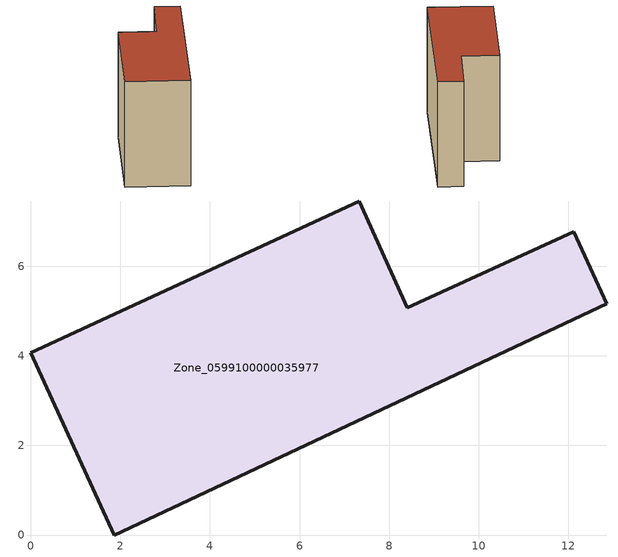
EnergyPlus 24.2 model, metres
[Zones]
Zone_0599100000035977
 floor ground (C_G): 1.86,0 0,4.07 7.33,7.46 8.41,5.08 12.12,6.77 12.86,5.17 z0
 wall outside (C_F): 1.86,0 12.86,5.17 12.12,6.77 8.41,5.08 7.33,7.46 0,4.07 1.86,0 z0:7.84
 roof outside (C_R): 0,4.07 1.86,0 12.86,5.17 12.12,6.77 8.41,5.08 7.33,7.46 z7.84
[BUILDING]
Pand.0599100000035977: North Axis=0; Terrain=City; Loads Convergence Tolerance Value=0.04; Temperature Convergence Tolerance Value=0.4; Solar Distribution=FullExterior; Maximum Number of Warmup Days=25; Minimum Number of Warmup Days=1
[Site:Location]
Rotterdam.The.Hague.AP_ZH_NLD Design_Conditions: Latitude=51.96; Longitude=4.45; Time Zone=1; Elevation=-4.5
[SITE:GROUNDTEMPERATURE:BUILDINGSURFACE]
18, 18, 18, 18, 18, 18, 18, 18, 18, 18, 18, 18
[MATERIAL] Thermal Absorptance=0.9; Solar Absorptance=0.7; Visible Absorptance=0.7
Name | Roughness | Thickness | Conductivity | Density | Specific Heat
G.TI.1946 | MediumSmooth | 0.15 | 1 | 540 | 1210
F.TI.1946 | Rough | 0.3 | 0.857143 | 1920 | 840
R.TI.1946 | MediumRough | 0.2 | 0.1 | 1500 | 1000
[CONSTRUCTION]
C_G: G.TI.1946
C_F: F.TI.1946
C_R: R.TI.1946
[ZONE]
Zone_0599100000035977: Type=1; Multiplier=1; Ceiling Height=Autocalculate; Volume=Autocalculate; Floor Area=autocalculate; Part of Total Floor Area=Yes
[ZONEINFILTRATION:DESIGNFLOWRATE]
Infil_Zone_0599100000035977: Zone or ZoneList or Space or SpaceList=Zone_0599100000035977; Schedule=AlwaysOn; Design Flow Rate Calculation Method=Flow/Area; Flow Rate per Floor Area=0.003; Constant Term Coefficient=1; Temperature Term Coefficient=0; Velocity Term Coefficient=0; Velocity Squared Term Coefficient=0
[HVACTEMPLATE:ZONE:IDEALLOADSAIRSYSTEM]
Zone_0599100000035977: Maximum Heating Supply Air Temperature=50; Minimum Cooling Supply Air Temperature=13; Maximum Heating Supply Air Humidity Ratio=0.0156; Minimum Cooling Supply Air Humidity Ratio=0.0077; Heating Limit=NoLimit; Cooling Limit=NoLimit; Dehumidification Control Type=ConstantSensibleHeatRatio; Cooling Sensible Heat Ratio=0.7; Dehumidification Setpoint=60; Humidification Control Type=None; Humidification Setpoint=30; Outdoor Air Method=None; Outdoor Air Flow Rate per Person=0.00944; Outdoor Air Flow Rate per Zone Floor Area=0; Outdoor Air Flow Rate per Zone=0; Demand Controlled Ventilation Type=None; Outdoor Air Economizer Type=NoEconomizer; Heat Recovery Type=None; Sensible Heat Recovery Effectiveness=0.7; Latent Heat Recovery Effectiveness=0.65
[ZONECONTROL:THERMOSTAT]
ThermostatControl_Zone_0599100000035977: Zone or ZoneList=Zone_0599100000035977; Control Type Schedule=DualSetpointControlType; Control 1=Thermostat_Zone_0599100000035977; Temperature Difference Between Cutout And Setpoint=0
[THERMOSTATSETPOINT:DUALSETPOINT]
Thermostat_Zone_0599100000035977: Heating Setpoint Temperature Schedule=HeatingSetpoint_Zone_0599100000035977; Cooling Setpoint Temperature Schedule=CoolingSetpoint_Zone_0599100000035977
[SCHEDULE:COMPACT]
HeatingSetpoint_Zone_0599100000035977: Through: 12/31, For: AllDays, Until: 24:00, 21
CoolingSetpoint_Zone_0599100000035977: Through: 12/31, For: AllDays, Until: 24:00, 24
DualSetpointControlType: Through: 12/31, For: AllDays, Until: 24:00, 4
AlwaysOn: Through: 12/31, For: AllDays, Until: 24:00, 1
